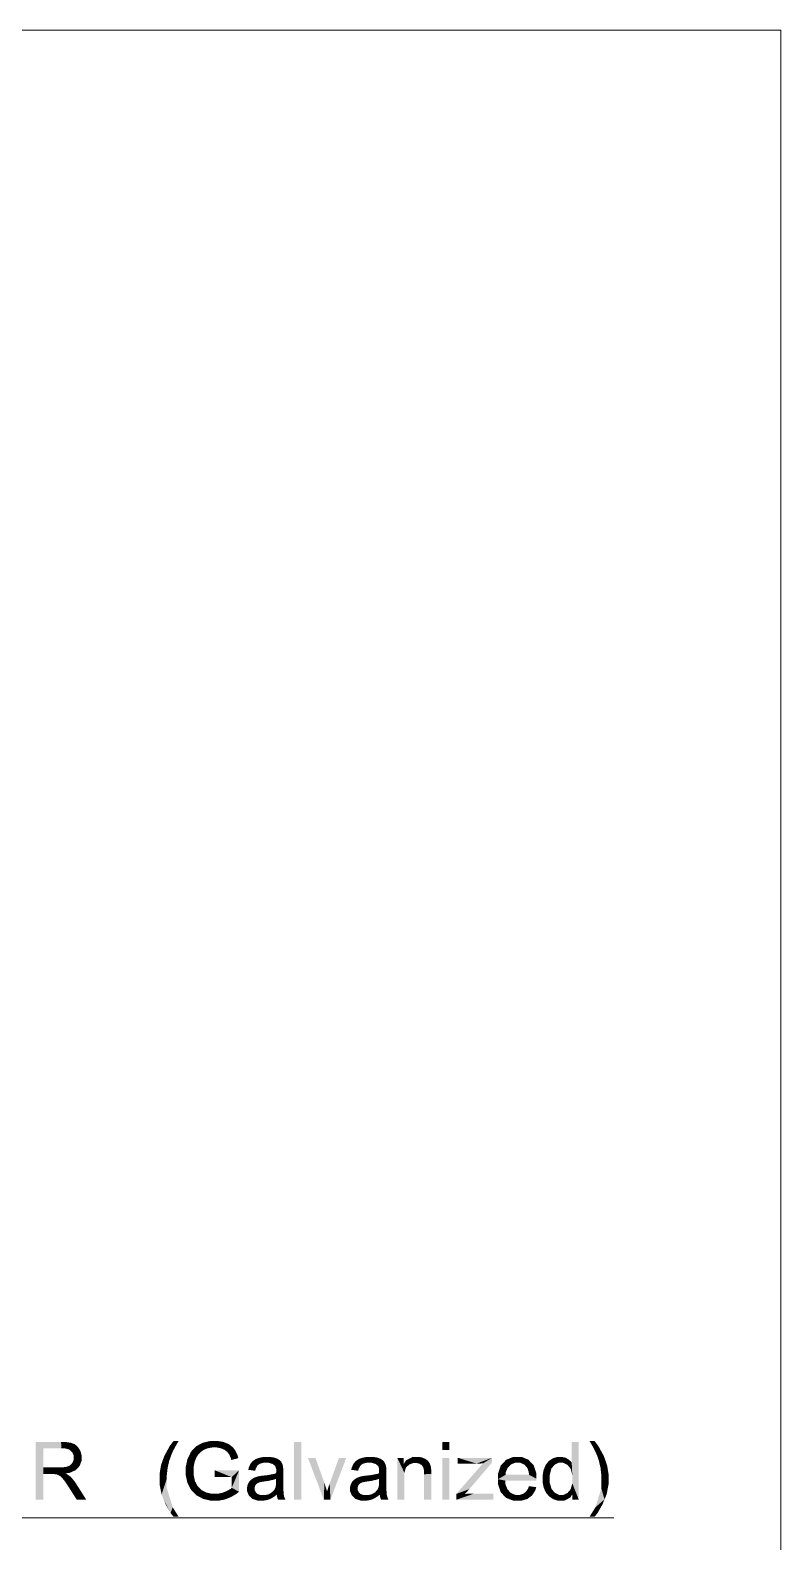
# Model space of a CAD drawing. Header units: millimetres. Extents: x 2 to 579, y 1 to 405.
# Drawn here: x 242.01 to 253.24, y 124.71 to 147.31 of the extents above; entities that cross this region are included whole.
import ezdxf

# ---------------------------------------------------------------- set-up
doc = ezdxf.new("R2010")
doc.units = ezdxf.units.MM
doc.linetypes.add('XKITLINE00', pattern=[0])
doc.layers.add('LinkedObject', color=7, linetype='Continuous', lineweight=0)

# ---------------------------------------------------------------- blocks, each defined once
blk = doc.blocks.new('*A4')
at = {"layer": 'LinkedObject'}
for points in [[(242.201, 125.826), (242.087, 125.343), (242.087, 126.207)], [(242.087, 126.207), (242.201, 126.112), (242.201, 125.826)], [(242.474, 126.112), (242.087, 126.207), (242.469, 126.207)], [(242.201, 126.112), (242.087, 126.207), (242.474, 126.112)], [(242.469, 126.207), (242.522, 126.112), (242.474, 126.112)], [(242.614, 126.195), (242.469, 126.207), (242.527, 126.207)], [(242.644, 126.183), (242.469, 126.207), (242.614, 126.195)], [(242.592, 126.092), (242.469, 126.207), (242.644, 126.183)], [(242.522, 126.112), (242.469, 126.207), (242.592, 126.092)], [(242.644, 126.183), (242.614, 126.072), (242.592, 126.092)], [(242.674, 126.172), (242.614, 126.072), (242.644, 126.183)], [(242.614, 126.072), (242.674, 126.172), (242.636, 126.052)], [(242.636, 126.052), (242.674, 126.172), (242.74, 126.101)], [(242.74, 126.101), (242.659, 126.002), (242.636, 126.052)], [(242.758, 126.072), (242.659, 126.002), (242.74, 126.101)], [(242.74, 126.101), (242.674, 126.172), (242.722, 126.131)], [(244.133, 126.046), (244.014, 125.998), (244.095, 126.147)], [(244.191, 126.159), (244.095, 126.147), (244.151, 126.22)], [(244.144, 126.072), (244.095, 126.147), (244.191, 126.159)], [(244.133, 126.046), (244.095, 126.147), (244.144, 126.072)], [(244.191, 126.159), (244.151, 126.22), (244.227, 126.22)], [(244.538, 126.168), (244.387, 126.006), (244.489, 126.142)], [(244.603, 126.088), (244.387, 126.006), (244.538, 126.168)], [(244.489, 126.142), (244.387, 126.006), (244.413, 126.061)], [(244.702, 126.221), (244.538, 126.168), (244.588, 126.195)], [(244.728, 126.124), (244.538, 126.168), (244.702, 126.221)], [(244.538, 126.168), (244.631, 126.1), (244.603, 126.088)], [(244.631, 126.1), (244.538, 126.168), (244.66, 126.112)], [(244.66, 126.112), (244.538, 126.168), (244.728, 126.124)], [(244.767, 126.124), (244.702, 126.221), (244.767, 126.221)], [(244.728, 126.124), (244.702, 126.221), (244.767, 126.124)], [(244.767, 126.221), (244.8, 126.124), (244.767, 126.124)], [(244.813, 126.221), (244.8, 126.124), (244.767, 126.221)], [(244.8, 126.124), (244.813, 126.221), (244.859, 126.112)], [(244.936, 126.191), (244.813, 126.221), (244.898, 126.206)], [(244.859, 126.112), (244.813, 126.221), (244.936, 126.191)], [(244.859, 126.112), (244.936, 126.191), (244.886, 126.101)], [(244.936, 126.191), (244.913, 126.09), (244.886, 126.101)], [(244.913, 126.09), (244.936, 126.191), (244.954, 126.059)], [(245.033, 126.133), (244.936, 126.191), (244.974, 126.176)], [(245.055, 126.106), (244.936, 126.191), (245.033, 126.133)], [(244.954, 126.059), (244.936, 126.191), (245.055, 126.106)], [(244.954, 126.059), (245.055, 126.106), (244.968, 126.04)], [(245.055, 126.106), (244.983, 126.022), (244.968, 126.04)], [(244.983, 126.022), (245.055, 126.106), (245.007, 125.97)], [(245.007, 125.97), (245.055, 126.106), (245.109, 126.009)], [(245.109, 126.009), (245.055, 126.106), (245.076, 126.079)], [(246.062, 126.207), (245.956, 125.343), (245.956, 126.207)], [(246.062, 125.343), (245.956, 125.343), (246.062, 126.207)], [(248.277, 126.207), (248.171, 126.085), (248.171, 126.207)], [(248.277, 126.085), (248.171, 126.085), (248.277, 126.207)], [(250.215, 126.207), (250.109, 125.896), (250.109, 126.207)], [(250.215, 126.207), (250.118, 125.71), (250.109, 125.896)], [(250.118, 125.71), (250.215, 126.207), (250.215, 125.343)], [(250.452, 126.22), (250.412, 126.159), (250.376, 126.22)], [(250.412, 126.159), (250.452, 126.22), (250.459, 126.07)], [(250.459, 126.07), (250.452, 126.22), (250.507, 126.147)], [(250.459, 126.07), (250.507, 126.147), (250.471, 126.044)], [(250.471, 126.044), (250.507, 126.147), (250.489, 126.003)], [(250.489, 126.003), (250.507, 126.147), (250.589, 125.998)], [(242.717, 125.816), (242.591, 125.85), (242.624, 125.876)], [(242.636, 125.894), (242.717, 125.816), (242.624, 125.876)], [(242.647, 125.912), (242.717, 125.816), (242.636, 125.894)], [(242.647, 125.912), (242.776, 125.971), (242.717, 125.816)], [(242.659, 125.95), (242.776, 125.971), (242.647, 125.912)], [(242.776, 126.007), (242.659, 126.002), (242.758, 126.072)], [(242.776, 125.971), (242.659, 126.002), (242.776, 126.007)], [(242.659, 126.002), (242.776, 125.971), (242.659, 125.971)], [(242.776, 125.971), (242.659, 125.95), (242.659, 125.971)], [(242.717, 125.816), (242.776, 125.971), (242.746, 125.847)], [(242.746, 125.847), (242.776, 125.971), (242.776, 125.925)], [(244.076, 125.876), (243.964, 125.859), (243.987, 125.924)], [(244.063, 125.821), (243.964, 125.859), (244.076, 125.876)], [(243.987, 125.924), (244.115, 126.005), (244.086, 125.92)], [(244.014, 125.998), (244.115, 126.005), (243.987, 125.924)], [(244.076, 125.876), (243.987, 125.924), (244.086, 125.92)], [(244.115, 126.005), (244.014, 125.998), (244.133, 126.046)], [(244.387, 126.006), (244.334, 125.834), (244.36, 125.951)], [(244.468, 125.911), (244.334, 125.834), (244.387, 126.006)], [(244.451, 125.824), (244.334, 125.834), (244.468, 125.911)], [(244.557, 126.056), (244.387, 126.006), (244.603, 126.088)], [(244.539, 126.037), (244.387, 126.006), (244.557, 126.056)], [(244.521, 126.018), (244.387, 126.006), (244.539, 126.037)], [(244.494, 125.975), (244.387, 126.006), (244.521, 126.018)], [(244.387, 126.006), (244.494, 125.975), (244.484, 125.951)], [(244.468, 125.911), (244.387, 126.006), (244.484, 125.951)], [(245.007, 125.97), (245.109, 126.009), (245.017, 125.937)], [(245.017, 125.937), (245.109, 126.009), (245.12, 125.965)], [(245.316, 125.898), (245.27, 125.79), (245.3, 125.877)], [(245.408, 125.856), (245.27, 125.79), (245.316, 125.898)], [(245.3, 125.877), (245.27, 125.79), (245.277, 125.823)], [(245.332, 125.918), (245.444, 125.882), (245.316, 125.898)], [(245.408, 125.856), (245.316, 125.898), (245.426, 125.869)], [(245.426, 125.869), (245.316, 125.898), (245.444, 125.882)], [(245.379, 125.95), (245.444, 125.882), (245.332, 125.918)], [(245.41, 125.961), (245.444, 125.882), (245.379, 125.95)], [(245.512, 125.983), (245.41, 125.961), (245.441, 125.972)], [(245.499, 125.895), (245.41, 125.961), (245.512, 125.983)], [(245.444, 125.882), (245.41, 125.961), (245.499, 125.895)], [(245.499, 125.895), (245.512, 125.983), (245.536, 125.895)], [(245.536, 125.895), (245.512, 125.983), (245.576, 125.895)], [(245.552, 125.983), (245.576, 125.895), (245.512, 125.983)], [(245.657, 125.973), (245.552, 125.983), (245.592, 125.983)], [(245.682, 125.964), (245.552, 125.983), (245.657, 125.973)], [(245.637, 125.877), (245.552, 125.983), (245.682, 125.964)], [(245.576, 125.895), (245.552, 125.983), (245.637, 125.877)], [(245.637, 125.877), (245.682, 125.964), (245.657, 125.859)], [(245.657, 125.859), (245.682, 125.964), (245.672, 125.846)], [(245.682, 125.964), (245.687, 125.8), (245.672, 125.846)], [(245.756, 125.917), (245.687, 125.8), (245.682, 125.964)], [(245.744, 125.931), (245.682, 125.964), (245.707, 125.955)], [(245.756, 125.917), (245.682, 125.964), (245.744, 125.931)], [(245.768, 125.902), (245.687, 125.8), (245.756, 125.917)], [(245.784, 125.866), (245.687, 125.8), (245.768, 125.902)], [(245.789, 125.844), (245.687, 125.8), (245.784, 125.866)], [(246.274, 125.969), (246.4, 125.343), (246.162, 125.969)], [(246.409, 125.594), (246.4, 125.343), (246.274, 125.969)], [(246.736, 125.969), (246.488, 125.587), (246.627, 125.969)], [(246.499, 125.343), (246.488, 125.587), (246.736, 125.969)], [(246.858, 125.898), (246.811, 125.79), (246.841, 125.877)], [(246.95, 125.856), (246.811, 125.79), (246.858, 125.898)], [(246.841, 125.877), (246.811, 125.79), (246.818, 125.823)], [(246.874, 125.918), (246.985, 125.882), (246.858, 125.898)], [(246.95, 125.856), (246.858, 125.898), (246.967, 125.869)], [(246.967, 125.869), (246.858, 125.898), (246.985, 125.882)], [(246.921, 125.95), (246.985, 125.882), (246.874, 125.918)], [(246.951, 125.961), (246.985, 125.882), (246.921, 125.95)], [(247.053, 125.983), (246.951, 125.961), (246.982, 125.972)], [(247.04, 125.895), (246.951, 125.961), (247.053, 125.983)], [(246.985, 125.882), (246.951, 125.961), (247.04, 125.895)], [(247.04, 125.895), (247.053, 125.983), (247.078, 125.895)], [(247.078, 125.895), (247.053, 125.983), (247.118, 125.895)], [(247.093, 125.983), (247.118, 125.895), (247.053, 125.983)], [(247.199, 125.973), (247.093, 125.983), (247.133, 125.983)], [(247.224, 125.964), (247.093, 125.983), (247.199, 125.973)], [(247.178, 125.877), (247.093, 125.983), (247.224, 125.964)], [(247.118, 125.895), (247.093, 125.983), (247.178, 125.877)], [(247.178, 125.877), (247.224, 125.964), (247.198, 125.859)], [(247.198, 125.859), (247.224, 125.964), (247.213, 125.846)], [(247.224, 125.964), (247.228, 125.8), (247.213, 125.846)], [(247.297, 125.917), (247.228, 125.8), (247.224, 125.964)], [(247.285, 125.931), (247.224, 125.964), (247.249, 125.955)], [(247.297, 125.917), (247.224, 125.964), (247.285, 125.931)], [(247.309, 125.902), (247.228, 125.8), (247.297, 125.917)], [(247.325, 125.866), (247.228, 125.8), (247.309, 125.902)], [(247.33, 125.844), (247.228, 125.8), (247.325, 125.866)], [(247.5, 125.969), (247.606, 125.685), (247.5, 125.343)], [(247.606, 125.685), (247.5, 125.969), (247.606, 125.745)], [(247.63, 125.827), (247.5, 125.969), (247.596, 125.88)], [(247.606, 125.745), (247.5, 125.969), (247.63, 125.827)], [(247.596, 125.88), (247.5, 125.969), (247.596, 125.969)], [(247.63, 125.931), (247.68, 125.87), (247.596, 125.88)], [(247.596, 125.88), (247.68, 125.87), (247.63, 125.827)], [(247.794, 125.983), (247.63, 125.931), (247.729, 125.983)], [(247.738, 125.891), (247.63, 125.931), (247.794, 125.983)], [(247.68, 125.87), (247.63, 125.931), (247.738, 125.891)], [(247.738, 125.891), (247.794, 125.983), (247.772, 125.891)], [(247.772, 125.891), (247.794, 125.983), (247.793, 125.891)], [(247.794, 125.983), (247.83, 125.882), (247.793, 125.891)], [(247.823, 125.983), (247.83, 125.882), (247.794, 125.983)], [(247.874, 125.973), (247.83, 125.882), (247.823, 125.983)], [(247.898, 125.962), (247.83, 125.882), (247.874, 125.973)], [(247.83, 125.882), (247.898, 125.962), (247.845, 125.872)], [(247.898, 125.962), (247.861, 125.862), (247.845, 125.872)], [(247.861, 125.862), (247.898, 125.962), (247.883, 125.837)], [(247.883, 125.837), (247.898, 125.962), (247.969, 125.909)], [(247.969, 125.909), (247.889, 125.821), (247.883, 125.837)], [(247.981, 125.893), (247.889, 125.821), (247.969, 125.909)], [(247.997, 125.853), (247.889, 125.821), (247.981, 125.893)], [(247.957, 125.926), (247.898, 125.962), (247.922, 125.952)], [(247.969, 125.909), (247.898, 125.962), (247.957, 125.926)], [(248.277, 125.969), (248.171, 125.343), (248.171, 125.969)], [(248.277, 125.343), (248.171, 125.343), (248.277, 125.969)], [(248.917, 125.969), (248.382, 125.429), (248.78, 125.886)], [(248.917, 125.899), (248.382, 125.429), (248.917, 125.969)], [(248.578, 125.502), (248.382, 125.429), (248.917, 125.899)], [(248.405, 125.969), (248.66, 125.883), (248.405, 125.883)], [(248.686, 125.883), (248.405, 125.969), (248.917, 125.969)], [(248.66, 125.883), (248.405, 125.969), (248.686, 125.883)], [(248.686, 125.883), (248.917, 125.969), (248.746, 125.884)], [(248.746, 125.884), (248.917, 125.969), (248.78, 125.886)], [(249.087, 125.896), (249.006, 125.729), (249.046, 125.852)], [(249.151, 125.822), (249.006, 125.729), (249.087, 125.896)], [(249.233, 125.983), (249.087, 125.896), (249.127, 125.939)], [(249.298, 125.983), (249.087, 125.896), (249.233, 125.983)], [(249.262, 125.896), (249.087, 125.896), (249.298, 125.983)], [(249.087, 125.896), (249.176, 125.847), (249.151, 125.822)], [(249.176, 125.847), (249.087, 125.896), (249.2, 125.871)], [(249.2, 125.871), (249.087, 125.896), (249.262, 125.896)], [(249.262, 125.896), (249.298, 125.983), (249.298, 125.896)], [(249.298, 125.983), (249.339, 125.896), (249.298, 125.896)], [(249.463, 125.94), (249.298, 125.983), (249.36, 125.983)], [(249.502, 125.897), (249.298, 125.983), (249.463, 125.94)], [(249.404, 125.865), (249.298, 125.983), (249.502, 125.897)], [(249.339, 125.896), (249.298, 125.983), (249.404, 125.865)], [(249.404, 125.865), (249.502, 125.897), (249.43, 125.834)], [(249.502, 125.897), (249.446, 125.815), (249.43, 125.834)], [(249.446, 125.815), (249.502, 125.897), (249.466, 125.755)], [(249.466, 125.755), (249.502, 125.897), (249.582, 125.734)], [(249.582, 125.734), (249.502, 125.897), (249.542, 125.855)], [(249.766, 125.922), (249.829, 125.837), (249.719, 125.863)], [(249.853, 125.866), (249.766, 125.922), (249.797, 125.942)], [(249.829, 125.837), (249.766, 125.922), (249.853, 125.866)], [(249.828, 125.963), (249.912, 125.895), (249.797, 125.942)], [(249.797, 125.942), (249.912, 125.895), (249.853, 125.866)], [(249.898, 125.983), (249.912, 125.895), (249.828, 125.963)], [(249.937, 125.983), (249.912, 125.895), (249.898, 125.983)], [(249.912, 125.895), (249.937, 125.983), (249.947, 125.895)], [(249.937, 125.983), (249.983, 125.895), (249.947, 125.895)], [(249.965, 125.983), (249.983, 125.895), (249.937, 125.983)], [(250.015, 125.971), (249.983, 125.895), (249.965, 125.983)], [(250.037, 125.959), (249.983, 125.895), (250.015, 125.971)], [(250.037, 125.959), (250.044, 125.865), (249.983, 125.895)], [(250.059, 125.947), (250.044, 125.865), (250.037, 125.959)], [(250.095, 125.916), (250.044, 125.865), (250.059, 125.947)], [(250.109, 125.896), (250.044, 125.865), (250.095, 125.916)], [(250.044, 125.865), (250.109, 125.896), (250.069, 125.835)], [(250.069, 125.835), (250.109, 125.896), (250.094, 125.805)], [(250.109, 125.896), (250.118, 125.71), (250.094, 125.805)], [(250.489, 126.003), (250.589, 125.998), (250.517, 125.918)], [(250.517, 125.918), (250.589, 125.998), (250.616, 125.924)], [(250.517, 125.918), (250.616, 125.924), (250.527, 125.874)], [(250.527, 125.874), (250.616, 125.924), (250.54, 125.82)], [(250.54, 125.82), (250.616, 125.924), (250.638, 125.859)], [(242.201, 125.826), (242.201, 125.726), (242.087, 125.343)], [(242.087, 125.343), (242.201, 125.726), (242.201, 125.343)], [(242.333, 125.726), (242.201, 125.826), (242.446, 125.826)], [(242.201, 125.726), (242.201, 125.826), (242.333, 125.726)], [(242.333, 125.726), (242.446, 125.826), (242.355, 125.726)], [(242.355, 125.726), (242.446, 125.826), (242.387, 125.724)], [(242.387, 125.724), (242.446, 125.826), (242.397, 125.722)], [(242.397, 125.722), (242.446, 125.826), (242.41, 125.719)], [(242.41, 125.719), (242.446, 125.826), (242.436, 125.707)], [(242.436, 125.707), (242.446, 125.826), (242.485, 125.826)], [(242.436, 125.707), (242.485, 125.826), (242.449, 125.699)], [(242.485, 125.826), (242.533, 125.736), (242.449, 125.699)], [(242.449, 125.699), (242.533, 125.736), (242.462, 125.691)], [(242.533, 125.736), (242.491, 125.662), (242.462, 125.691)], [(242.546, 125.834), (242.533, 125.736), (242.485, 125.826)], [(242.556, 125.725), (242.491, 125.662), (242.533, 125.736)], [(242.491, 125.662), (242.556, 125.725), (242.507, 125.641)], [(242.507, 125.641), (242.556, 125.725), (242.523, 125.621)], [(242.523, 125.621), (242.556, 125.725), (242.602, 125.693)], [(242.602, 125.693), (242.564, 125.561), (242.523, 125.621)], [(242.533, 125.736), (242.546, 125.834), (242.595, 125.744)], [(242.569, 125.842), (242.717, 125.816), (242.546, 125.834)], [(242.687, 125.784), (242.546, 125.834), (242.717, 125.816)], [(242.595, 125.744), (242.546, 125.834), (242.687, 125.784)], [(242.602, 125.693), (242.556, 125.725), (242.59, 125.703)], [(242.627, 125.67), (242.564, 125.561), (242.602, 125.693)], [(242.674, 125.612), (242.564, 125.561), (242.627, 125.67)], [(242.591, 125.85), (242.717, 125.816), (242.569, 125.842)], [(244.063, 125.821), (243.942, 125.725), (243.964, 125.859)], [(244.051, 125.71), (243.942, 125.725), (244.063, 125.821)], [(243.942, 125.725), (244.051, 125.71), (243.942, 125.655)], [(243.942, 125.655), (244.051, 125.71), (244.051, 125.655)], [(243.942, 125.576), (244.051, 125.655), (243.972, 125.422)], [(243.942, 125.655), (244.051, 125.655), (243.942, 125.576)], [(243.972, 125.422), (244.051, 125.655), (244.002, 125.348)], [(244.002, 125.348), (244.051, 125.655), (244.051, 125.513)], [(244.334, 125.834), (244.451, 125.824), (244.334, 125.77)], [(244.334, 125.77), (244.451, 125.824), (244.451, 125.777)], [(244.451, 125.72), (244.334, 125.77), (244.451, 125.777)], [(244.334, 125.77), (244.387, 125.54), (244.334, 125.707)], [(244.451, 125.72), (244.387, 125.54), (244.334, 125.77)], [(244.334, 125.707), (244.387, 125.54), (244.36, 125.592)], [(244.471, 125.623), (244.387, 125.54), (244.451, 125.72)], [(244.767, 125.783), (245.021, 125.681), (244.767, 125.681)], [(245.133, 125.783), (245.021, 125.681), (244.767, 125.783)], [(245.021, 125.52), (245.133, 125.783), (245.133, 125.463)], [(245.021, 125.681), (245.133, 125.783), (245.021, 125.52)], [(245.382, 125.809), (245.27, 125.79), (245.408, 125.856)], [(245.27, 125.79), (245.382, 125.809), (245.373, 125.776)], [(245.31, 125.641), (245.379, 125.561), (245.283, 125.611)], [(245.387, 125.573), (245.31, 125.641), (245.327, 125.653)], [(245.379, 125.561), (245.31, 125.641), (245.387, 125.573)], [(245.344, 125.664), (245.408, 125.59), (245.327, 125.653)], [(245.327, 125.653), (245.408, 125.59), (245.387, 125.573)], [(245.382, 125.682), (245.408, 125.59), (245.344, 125.664)], [(245.403, 125.688), (245.408, 125.59), (245.382, 125.682)], [(245.419, 125.692), (245.435, 125.602), (245.403, 125.688)], [(245.408, 125.59), (245.403, 125.688), (245.421, 125.596)], [(245.421, 125.596), (245.403, 125.688), (245.435, 125.602)], [(245.466, 125.7), (245.481, 125.612), (245.419, 125.692)], [(245.419, 125.692), (245.481, 125.612), (245.435, 125.602)], [(245.498, 125.704), (245.514, 125.617), (245.466, 125.7)], [(245.466, 125.7), (245.514, 125.617), (245.481, 125.612)], [(245.562, 125.711), (245.572, 125.625), (245.498, 125.704)], [(245.498, 125.704), (245.572, 125.625), (245.514, 125.617)], [(245.656, 125.729), (245.687, 125.657), (245.562, 125.711)], [(245.562, 125.711), (245.687, 125.657), (245.572, 125.625)], [(245.572, 125.625), (245.687, 125.657), (245.658, 125.645)], [(245.686, 125.74), (245.687, 125.657), (245.656, 125.729)], [(245.687, 125.751), (245.791, 125.831), (245.686, 125.74)], [(245.686, 125.74), (245.791, 125.831), (245.687, 125.657)], [(245.794, 125.746), (245.686, 125.618), (245.687, 125.657)], [(245.794, 125.605), (245.686, 125.618), (245.794, 125.746)], [(245.687, 125.8), (245.789, 125.844), (245.791, 125.831)], [(245.687, 125.8), (245.791, 125.831), (245.687, 125.768)], [(245.687, 125.768), (245.791, 125.831), (245.687, 125.765)], [(245.687, 125.765), (245.791, 125.831), (245.687, 125.751)], [(245.794, 125.782), (245.687, 125.657), (245.791, 125.831)], [(245.794, 125.746), (245.687, 125.657), (245.794, 125.782)], [(246.923, 125.809), (246.811, 125.79), (246.95, 125.856)], [(246.811, 125.79), (246.923, 125.809), (246.915, 125.776)], [(246.852, 125.641), (246.921, 125.561), (246.824, 125.611)], [(246.928, 125.573), (246.852, 125.641), (246.869, 125.653)], [(246.921, 125.561), (246.852, 125.641), (246.928, 125.573)], [(246.885, 125.664), (246.949, 125.59), (246.869, 125.653)], [(246.869, 125.653), (246.949, 125.59), (246.928, 125.573)], [(246.924, 125.682), (246.949, 125.59), (246.885, 125.664)], [(246.945, 125.688), (246.949, 125.59), (246.924, 125.682)], [(246.96, 125.692), (246.976, 125.602), (246.945, 125.688)], [(246.949, 125.59), (246.945, 125.688), (246.963, 125.596)], [(246.963, 125.596), (246.945, 125.688), (246.976, 125.602)], [(247.007, 125.7), (247.022, 125.612), (246.96, 125.692)], [(246.96, 125.692), (247.022, 125.612), (246.976, 125.602)], [(247.039, 125.704), (247.055, 125.617), (247.007, 125.7)], [(247.007, 125.7), (247.055, 125.617), (247.022, 125.612)], [(247.103, 125.711), (247.113, 125.625), (247.039, 125.704)], [(247.039, 125.704), (247.113, 125.625), (247.055, 125.617)], [(247.197, 125.729), (247.228, 125.657), (247.103, 125.711)], [(247.103, 125.711), (247.228, 125.657), (247.113, 125.625)], [(247.113, 125.625), (247.228, 125.657), (247.2, 125.645)], [(247.228, 125.74), (247.228, 125.657), (247.197, 125.729)], [(247.228, 125.8), (247.33, 125.844), (247.333, 125.831)], [(247.228, 125.8), (247.333, 125.831), (247.228, 125.768)], [(247.228, 125.768), (247.333, 125.831), (247.228, 125.765)], [(247.228, 125.765), (247.333, 125.831), (247.228, 125.751)], [(247.228, 125.751), (247.333, 125.831), (247.228, 125.74)], [(247.228, 125.74), (247.333, 125.831), (247.228, 125.657)], [(247.336, 125.782), (247.228, 125.657), (247.333, 125.831)], [(247.336, 125.746), (247.228, 125.657), (247.336, 125.782)], [(247.336, 125.746), (247.228, 125.618), (247.228, 125.657)], [(247.336, 125.605), (247.228, 125.618), (247.336, 125.746)], [(247.5, 125.343), (247.606, 125.685), (247.606, 125.343)], [(247.889, 125.821), (247.997, 125.853), (247.895, 125.805)], [(247.895, 125.805), (247.997, 125.853), (248.002, 125.831)], [(248.002, 125.831), (247.901, 125.756), (247.895, 125.805)], [(248.005, 125.816), (247.901, 125.756), (248.002, 125.831)], [(248.008, 125.764), (247.901, 125.756), (248.005, 125.816)], [(248.008, 125.764), (247.901, 125.724), (247.901, 125.756)], [(248.008, 125.728), (247.901, 125.724), (248.008, 125.764)], [(247.901, 125.343), (248.008, 125.728), (248.008, 125.343)], [(247.901, 125.724), (248.008, 125.728), (247.901, 125.343)], [(249.123, 125.757), (249.006, 125.729), (249.151, 125.822)], [(249.006, 125.729), (249.123, 125.757), (249.121, 125.716)], [(249.121, 125.716), (249.006, 125.65), (249.006, 125.729)], [(249.121, 125.716), (249.582, 125.657), (249.006, 125.65)], [(249.582, 125.652), (249.006, 125.65), (249.582, 125.657)], [(249.582, 125.638), (249.006, 125.65), (249.582, 125.652)], [(249.006, 125.65), (249.086, 125.413), (249.006, 125.574)], [(249.117, 125.577), (249.086, 125.413), (249.006, 125.65)], [(249.117, 125.577), (249.006, 125.65), (249.114, 125.629)], [(249.581, 125.629), (249.006, 125.65), (249.582, 125.638)], [(249.114, 125.629), (249.006, 125.65), (249.581, 125.629)], [(249.47, 125.716), (249.582, 125.657), (249.121, 125.716)], [(249.466, 125.755), (249.582, 125.734), (249.47, 125.716)], [(249.582, 125.657), (249.47, 125.716), (249.582, 125.734)], [(249.704, 125.825), (249.673, 125.655), (249.688, 125.787)], [(249.805, 125.808), (249.673, 125.655), (249.704, 125.825)], [(249.781, 125.717), (249.673, 125.655), (249.805, 125.808)], [(249.688, 125.787), (249.673, 125.655), (249.673, 125.702)], [(249.673, 125.655), (249.781, 125.717), (249.781, 125.655)], [(249.673, 125.655), (249.781, 125.595), (249.673, 125.607)], [(249.781, 125.595), (249.673, 125.655), (249.781, 125.655)], [(249.719, 125.863), (249.829, 125.837), (249.704, 125.825)], [(249.704, 125.825), (249.829, 125.837), (249.805, 125.808)], [(250.118, 125.71), (250.215, 125.343), (250.118, 125.646)], [(250.118, 125.646), (250.215, 125.343), (250.118, 125.588)], [(250.54, 125.82), (250.638, 125.859), (250.552, 125.71)], [(250.552, 125.71), (250.638, 125.859), (250.661, 125.725)], [(250.552, 125.655), (250.661, 125.725), (250.661, 125.655)], [(250.552, 125.71), (250.661, 125.725), (250.552, 125.655)], [(250.552, 125.655), (250.661, 125.655), (250.552, 125.513)], [(250.661, 125.576), (250.552, 125.513), (250.661, 125.655)], [(242.564, 125.561), (242.674, 125.612), (242.589, 125.522)], [(242.589, 125.522), (242.674, 125.612), (242.697, 125.578)], [(242.589, 125.522), (242.697, 125.578), (242.703, 125.343)], [(242.703, 125.343), (242.697, 125.578), (242.846, 125.343)], [(244.051, 125.513), (244.107, 125.144), (244.002, 125.348)], [(244.139, 125.23), (244.107, 125.144), (244.051, 125.513)], [(244.387, 125.54), (244.471, 125.623), (244.491, 125.584)], [(244.511, 125.545), (244.387, 125.54), (244.491, 125.584)], [(244.511, 125.545), (244.544, 125.382), (244.387, 125.54)], [(244.387, 125.54), (244.544, 125.382), (244.414, 125.489)], [(244.414, 125.489), (244.544, 125.382), (244.492, 125.41)], [(244.569, 125.487), (244.544, 125.382), (244.511, 125.545)], [(244.544, 125.382), (244.569, 125.487), (244.607, 125.468)], [(244.645, 125.45), (244.544, 125.382), (244.607, 125.468)], [(244.645, 125.45), (244.775, 125.328), (244.544, 125.382)], [(244.726, 125.431), (244.775, 125.328), (244.645, 125.45)], [(244.775, 125.328), (244.726, 125.431), (244.769, 125.431)], [(244.769, 125.431), (244.823, 125.328), (244.775, 125.328)], [(244.806, 125.431), (244.823, 125.328), (244.769, 125.431)], [(244.878, 125.445), (244.915, 125.345), (244.806, 125.431)], [(244.806, 125.431), (244.915, 125.345), (244.823, 125.328)], [(244.959, 125.362), (244.878, 125.445), (244.914, 125.459)], [(244.915, 125.345), (244.878, 125.445), (244.959, 125.362)], [(244.949, 125.474), (245.004, 125.379), (244.914, 125.459)], [(244.914, 125.459), (245.004, 125.379), (244.959, 125.362)], [(245.003, 125.504), (245.133, 125.463), (244.949, 125.474)], [(244.949, 125.474), (245.133, 125.463), (245.004, 125.379)], [(245.021, 125.52), (245.133, 125.463), (245.003, 125.504)], [(245.004, 125.379), (245.133, 125.463), (245.091, 125.429)], [(245.272, 125.592), (245.252, 125.508), (245.262, 125.573)], [(245.372, 125.55), (245.252, 125.508), (245.272, 125.592)], [(245.262, 125.573), (245.252, 125.508), (245.252, 125.531)], [(245.365, 125.525), (245.252, 125.508), (245.372, 125.55)], [(245.252, 125.508), (245.365, 125.525), (245.365, 125.511)], [(245.365, 125.49), (245.252, 125.508), (245.365, 125.511)], [(245.252, 125.508), (245.365, 125.49), (245.252, 125.469)], [(245.252, 125.469), (245.365, 125.49), (245.279, 125.404)], [(245.283, 125.611), (245.379, 125.561), (245.272, 125.592)], [(245.272, 125.592), (245.379, 125.561), (245.372, 125.55)], [(245.279, 125.404), (245.365, 125.49), (245.307, 125.379)], [(245.307, 125.379), (245.365, 125.49), (245.381, 125.454)], [(245.381, 125.454), (245.335, 125.354), (245.307, 125.379)], [(245.397, 125.44), (245.335, 125.354), (245.381, 125.454)], [(245.413, 125.426), (245.335, 125.354), (245.397, 125.44)], [(245.335, 125.354), (245.413, 125.426), (245.414, 125.329)], [(245.465, 125.329), (245.413, 125.426), (245.46, 125.412)], [(245.414, 125.329), (245.413, 125.426), (245.465, 125.329)], [(245.582, 125.349), (245.521, 125.412), (245.576, 125.425)], [(245.696, 125.42), (245.576, 125.425), (245.599, 125.439)], [(245.666, 125.395), (245.576, 125.425), (245.696, 125.42)], [(245.609, 125.36), (245.576, 125.425), (245.666, 125.395)], [(245.582, 125.349), (245.576, 125.425), (245.609, 125.36)], [(245.623, 125.452), (245.798, 125.438), (245.599, 125.439)], [(245.798, 125.438), (245.696, 125.42), (245.599, 125.439)], [(245.623, 125.452), (245.794, 125.531), (245.798, 125.438)], [(245.658, 125.489), (245.794, 125.531), (245.623, 125.452)], [(245.669, 125.512), (245.794, 125.531), (245.658, 125.489)], [(245.794, 125.531), (245.669, 125.512), (245.678, 125.53)], [(245.678, 125.53), (245.794, 125.605), (245.794, 125.531)], [(245.686, 125.583), (245.794, 125.605), (245.678, 125.53)], [(245.794, 125.605), (245.686, 125.583), (245.686, 125.618)], [(245.696, 125.42), (245.798, 125.438), (245.698, 125.397)], [(245.698, 125.397), (245.798, 125.438), (245.801, 125.418)], [(245.801, 125.418), (245.709, 125.359), (245.698, 125.397)], [(245.804, 125.398), (245.709, 125.359), (245.801, 125.418)], [(246.419, 125.564), (246.4, 125.343), (246.409, 125.594)], [(246.439, 125.5), (246.4, 125.343), (246.419, 125.564)], [(246.449, 125.468), (246.4, 125.343), (246.439, 125.5)], [(246.449, 125.468), (246.499, 125.343), (246.4, 125.343)], [(246.456, 125.492), (246.499, 125.343), (246.449, 125.468)], [(246.475, 125.552), (246.499, 125.343), (246.456, 125.492)], [(246.488, 125.587), (246.499, 125.343), (246.475, 125.552)], [(246.814, 125.592), (246.793, 125.508), (246.803, 125.573)], [(246.913, 125.55), (246.793, 125.508), (246.814, 125.592)], [(246.803, 125.573), (246.793, 125.508), (246.793, 125.531)], [(246.906, 125.525), (246.793, 125.508), (246.913, 125.55)], [(246.793, 125.508), (246.906, 125.525), (246.906, 125.511)], [(246.906, 125.49), (246.793, 125.508), (246.906, 125.511)], [(246.793, 125.508), (246.906, 125.49), (246.793, 125.469)], [(246.793, 125.469), (246.906, 125.49), (246.821, 125.404)], [(246.824, 125.611), (246.921, 125.561), (246.814, 125.592)], [(246.814, 125.592), (246.921, 125.561), (246.913, 125.55)], [(246.821, 125.404), (246.906, 125.49), (246.848, 125.379)], [(246.848, 125.379), (246.906, 125.49), (246.922, 125.454)], [(246.922, 125.454), (246.876, 125.354), (246.848, 125.379)], [(246.938, 125.44), (246.876, 125.354), (246.922, 125.454)], [(246.954, 125.426), (246.876, 125.354), (246.938, 125.44)], [(246.876, 125.354), (246.954, 125.426), (246.955, 125.329)], [(247.007, 125.329), (246.954, 125.426), (247.001, 125.412)], [(246.955, 125.329), (246.954, 125.426), (247.007, 125.329)], [(247.123, 125.349), (247.063, 125.412), (247.117, 125.425)], [(247.237, 125.42), (247.117, 125.425), (247.141, 125.439)], [(247.207, 125.395), (247.117, 125.425), (247.237, 125.42)], [(247.151, 125.36), (247.117, 125.425), (247.207, 125.395)], [(247.123, 125.349), (247.117, 125.425), (247.151, 125.36)], [(247.165, 125.452), (247.339, 125.438), (247.141, 125.439)], [(247.339, 125.438), (247.237, 125.42), (247.141, 125.439)], [(247.165, 125.452), (247.336, 125.531), (247.339, 125.438)], [(247.2, 125.489), (247.336, 125.531), (247.165, 125.452)], [(247.211, 125.512), (247.336, 125.531), (247.2, 125.489)], [(247.336, 125.531), (247.211, 125.512), (247.219, 125.53)], [(247.219, 125.53), (247.336, 125.605), (247.336, 125.531)], [(247.228, 125.583), (247.336, 125.605), (247.219, 125.53)], [(247.336, 125.605), (247.228, 125.583), (247.228, 125.618)], [(247.237, 125.42), (247.339, 125.438), (247.239, 125.397)], [(247.239, 125.397), (247.339, 125.438), (247.342, 125.418)], [(247.342, 125.418), (247.25, 125.359), (247.239, 125.397)], [(247.346, 125.398), (247.25, 125.359), (247.342, 125.418)], [(248.578, 125.502), (248.382, 125.343), (248.382, 125.429)], [(248.513, 125.429), (248.382, 125.343), (248.578, 125.502)], [(248.382, 125.343), (248.647, 125.434), (248.936, 125.343)], [(248.647, 125.434), (248.382, 125.343), (248.615, 125.434)], [(248.615, 125.434), (248.382, 125.343), (248.549, 125.432)], [(248.549, 125.432), (248.382, 125.343), (248.513, 125.429)], [(248.936, 125.343), (248.647, 125.434), (248.936, 125.434)], [(249.006, 125.574), (249.086, 125.413), (249.046, 125.456)], [(249.147, 125.498), (249.086, 125.413), (249.117, 125.577)], [(249.086, 125.413), (249.147, 125.498), (249.126, 125.371)], [(249.173, 125.471), (249.126, 125.371), (249.147, 125.498)], [(249.199, 125.443), (249.126, 125.371), (249.173, 125.471)], [(249.199, 125.443), (249.303, 125.329), (249.126, 125.371)], [(249.264, 125.416), (249.303, 125.329), (249.199, 125.443)], [(249.304, 125.416), (249.303, 125.329), (249.264, 125.416)], [(249.333, 125.416), (249.482, 125.382), (249.303, 125.329)], [(249.333, 125.416), (249.303, 125.329), (249.304, 125.416)], [(249.382, 125.431), (249.482, 125.382), (249.333, 125.416)], [(249.403, 125.447), (249.517, 125.408), (249.382, 125.431)], [(249.482, 125.382), (249.382, 125.431), (249.517, 125.408)], [(249.424, 125.462), (249.517, 125.408), (249.403, 125.447)], [(249.424, 125.462), (249.578, 125.531), (249.517, 125.408)], [(249.456, 125.511), (249.578, 125.531), (249.424, 125.462)], [(249.578, 125.531), (249.456, 125.511), (249.468, 125.545)], [(249.517, 125.408), (249.578, 125.531), (249.565, 125.483)], [(249.673, 125.607), (249.781, 125.595), (249.69, 125.522)], [(249.69, 125.522), (249.781, 125.595), (249.707, 125.485)], [(249.707, 125.485), (249.781, 125.595), (249.807, 125.505)], [(249.807, 125.505), (249.773, 125.391), (249.707, 125.485)], [(249.707, 125.485), (249.773, 125.391), (249.724, 125.448)], [(249.832, 125.476), (249.773, 125.391), (249.807, 125.505)], [(249.773, 125.391), (249.832, 125.476), (249.804, 125.37)], [(249.804, 125.37), (249.832, 125.476), (249.857, 125.446)], [(249.857, 125.446), (249.942, 125.329), (249.804, 125.37)], [(249.917, 125.416), (249.942, 125.329), (249.857, 125.446)], [(249.942, 125.329), (249.917, 125.416), (249.952, 125.416)], [(249.942, 125.329), (250.117, 125.422), (250, 125.329)], [(249.987, 125.416), (250.117, 125.422), (249.942, 125.329)], [(249.987, 125.416), (249.942, 125.329), (249.952, 125.416)], [(250.046, 125.444), (250.117, 125.422), (249.987, 125.416)], [(250, 125.329), (250.117, 125.422), (250.087, 125.375)], [(250.117, 125.422), (250.046, 125.444), (250.07, 125.473)], [(250.094, 125.501), (250.117, 125.422), (250.07, 125.473)], [(250.118, 125.588), (250.215, 125.343), (250.094, 125.501)], [(250.094, 125.501), (250.215, 125.343), (250.117, 125.422)], [(250.117, 125.422), (250.215, 125.343), (250.117, 125.343)], [(250.552, 125.513), (250.6, 125.348), (250.464, 125.23)], [(250.631, 125.422), (250.552, 125.513), (250.661, 125.576)], [(250.6, 125.348), (250.552, 125.513), (250.631, 125.422)], [(244.002, 125.348), (244.107, 125.144), (244.033, 125.274)], [(244.107, 125.144), (244.139, 125.23), (244.151, 125.089)], [(244.151, 125.089), (244.139, 125.23), (244.227, 125.089)], [(244.544, 125.382), (244.775, 125.328), (244.596, 125.355)], [(244.596, 125.355), (244.775, 125.328), (244.712, 125.328)], [(245.46, 125.412), (245.496, 125.329), (245.465, 125.329)], [(245.491, 125.412), (245.496, 125.329), (245.46, 125.412)], [(245.521, 125.412), (245.496, 125.329), (245.491, 125.412)], [(245.496, 125.329), (245.521, 125.412), (245.555, 125.339)], [(245.555, 125.339), (245.521, 125.412), (245.582, 125.349)], [(245.804, 125.398), (245.717, 125.343), (245.709, 125.359)], [(245.818, 125.361), (245.717, 125.343), (245.804, 125.398)], [(245.717, 125.343), (245.818, 125.361), (245.828, 125.343)], [(247.001, 125.412), (247.038, 125.329), (247.007, 125.329)], [(247.032, 125.412), (247.038, 125.329), (247.001, 125.412)], [(247.063, 125.412), (247.038, 125.329), (247.032, 125.412)], [(247.038, 125.329), (247.063, 125.412), (247.096, 125.339)], [(247.096, 125.339), (247.063, 125.412), (247.123, 125.349)], [(247.346, 125.398), (247.259, 125.343), (247.25, 125.359)], [(247.359, 125.361), (247.259, 125.343), (247.346, 125.398)], [(247.259, 125.343), (247.359, 125.361), (247.369, 125.343)], [(249.126, 125.371), (249.303, 125.329), (249.235, 125.329)], [(249.303, 125.329), (249.482, 125.382), (249.358, 125.329)], [(249.358, 125.329), (249.482, 125.382), (249.447, 125.355)], [(249.804, 125.37), (249.942, 125.329), (249.836, 125.349)], [(249.836, 125.349), (249.942, 125.329), (249.904, 125.329)], [(250.464, 125.23), (250.496, 125.144), (250.376, 125.089)], [(250.464, 125.23), (250.6, 125.348), (250.496, 125.144)], [(250.496, 125.144), (250.6, 125.348), (250.57, 125.274)], [(250.376, 125.089), (250.496, 125.144), (250.452, 125.089)]]:
    blk.add_hatch(color=7, dxfattribs=at).paths.add_polyline_path(points, flags=17)
at = {"layer": 'LinkedObject', "color": 2, "linetype": 'XKITLINE00', "lineweight": 0}
for p, q in [((169.085, 147.311), (253.237, 147.311)), ((253.237, 147.311), (253.237, 75.82))]:
    blk.add_line(p, q, dxfattribs=at)
at = {"layer": 'LinkedObject', "color": 6, "linetype": 'XKITLINE00', "lineweight": 0}
blk.add_line((232.64, 125.072), (250.74, 125.072), dxfattribs=at)

msp = doc.modelspace()

# ---------------------------------------------------------------- block references
at = {"lineweight": 0}
msp.add_blockref('*A4', (0, 0), dxfattribs=at)

doc.saveas('drawing.dxf')
